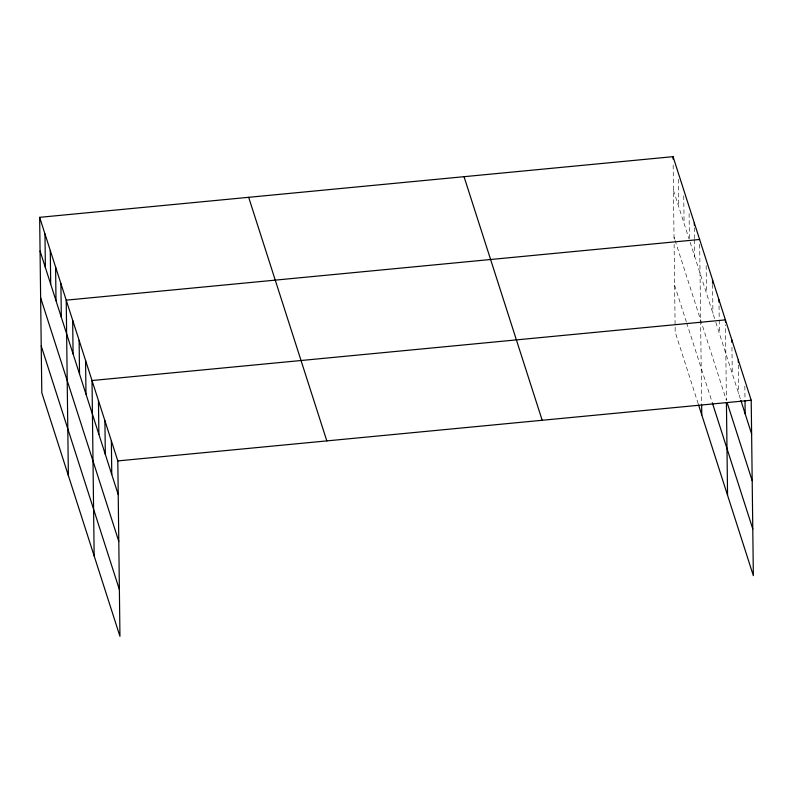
<?xml version="1.0" encoding="UTF-8"?>
<svg xmlns="http://www.w3.org/2000/svg" width="793" height="793" viewBox="0 0 793 793"><rect width="100%" height="100%" fill="white"/><g stroke="black" fill="none" stroke-linecap="round" stroke-linejoin="round"><path stroke-width="0.59" stroke-dasharray="3.96 2.97" d="M673.465 190.35L689.048 238.941M690.118 242.252L715.435 321.175M715.801 322.295L740.513 399.325M674.03 237.127L674.744 239.337M675.101 240.438L726.398 400.326L725.476 324.684M674.625 285.311L686.312 321.75M686.669 322.86L711.945 401.625M698.227 403.865L675.19 332.089L674.119 244.353M744.835 386.171L744.994 399.404M738.372 364.879L738.719 393.744M731.949 347.185L732.276 373.652M719.043 305.791L719.201 319.024M719.221 320.223L719.38 333.456M712.58 284.489L712.927 313.364M706.147 265.596L706.484 293.271M699.684 244.303L701.636 403.825M694.371 227.74L694.499 238.564M694.519 239.764L694.718 256.605M689.087 213.575L689.395 238.842M683.754 195.812L684.091 223.477M678.441 179.248L678.778 206.914M673.158 165.093L674.06 239.536"/><path stroke-width="1.19" d="M39.65 217.332L117.81 460.911L119.951 636.333L41.791 392.743L39.65 217.332L673.049 156.667L751.209 400.257L753.35 575.668L698.583 404.965M699.624 239.486L66.225 300.151L68.367 475.562M117.81 460.911L751.209 400.257M740.87 400.445L751.615 433.94M727.112 402.557L752.19 480.707M712.302 402.745L752.775 528.901M464.034 176.69L542.184 420.27M248.675 197.308L326.825 440.898M40.066 251.014L118.216 494.594M40.631 297.781L118.791 541.371M41.226 345.976L119.376 589.556M745.014 400.614L745.172 413.847M738.313 360.062L738.342 362.47M731.86 339.969L731.889 342.378M725.446 322.275L725.417 319.876L92.018 380.531L94.159 555.943M726.428 402.735L727.558 495.288M718.964 299.774L718.993 302.183M712.52 279.681L712.56 283.289M701.646 405.054L701.765 414.908M694.311 222.922L694.341 225.331M673.049 156.667L673.079 159.076M111.357 440.819L111.773 474.501M104.914 420.726L105.32 454.409M98.461 400.624L98.877 434.306M85.565 360.438L85.981 394.121M79.122 340.336L79.528 374.018M72.669 320.243L73.085 353.926M60.912 283.587L61.319 317.269M55.589 267.023L56.006 300.706M50.276 250.459L50.693 284.142M44.963 233.895L45.379 267.578"/></g></svg>
